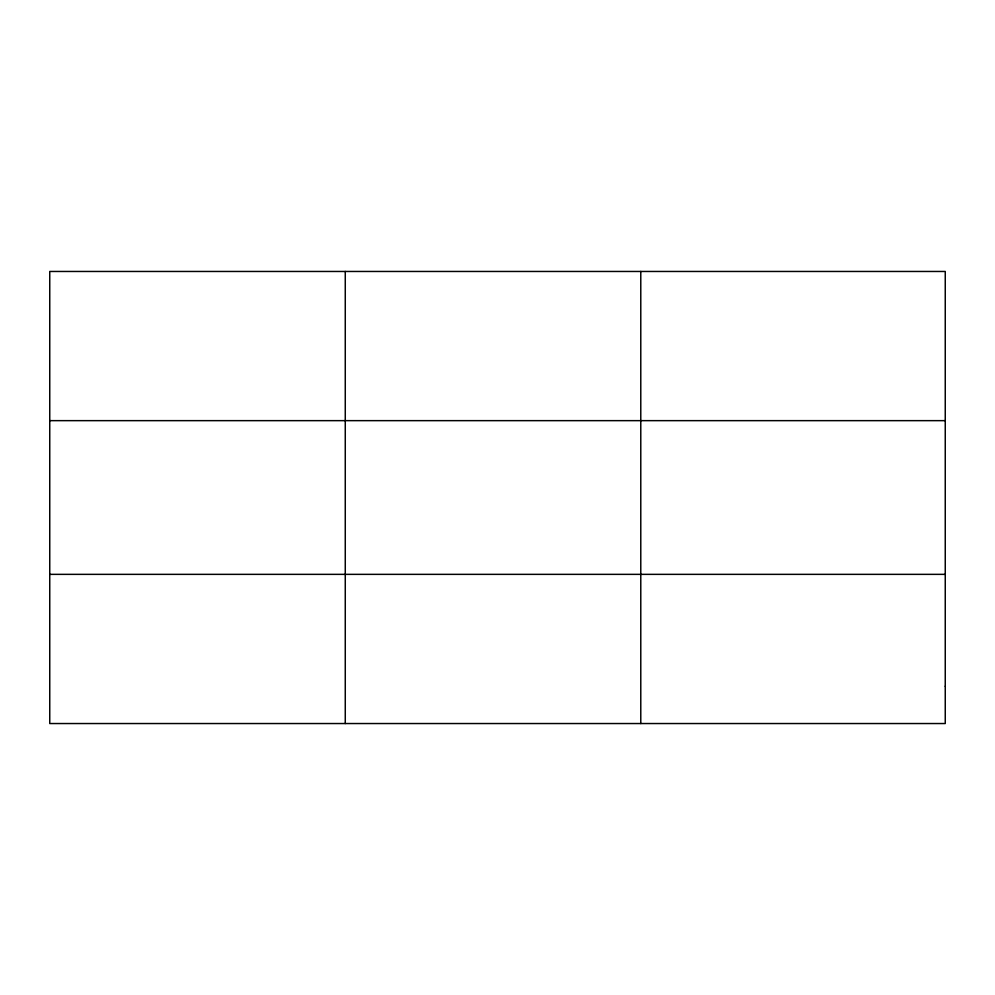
<?xml version="1.0" encoding="UTF-8"?>
<svg xmlns="http://www.w3.org/2000/svg" width="995" height="995" viewBox="0 0 995 995"><rect width="100%" height="100%" fill="white"/><g stroke="black" fill="none" stroke-linecap="round" stroke-linejoin="round"><path stroke-width="1.49" d="M345.265 271.461L345.265 723.539M640.78 271.461L640.78 723.539M49.75 420.649L945.25 420.649M49.75 574.351L945.25 574.351M945.25 686.239L945.25 723.539L49.75 723.539L49.75 271.461L945.25 271.461L945.25 686.239"/></g></svg>
